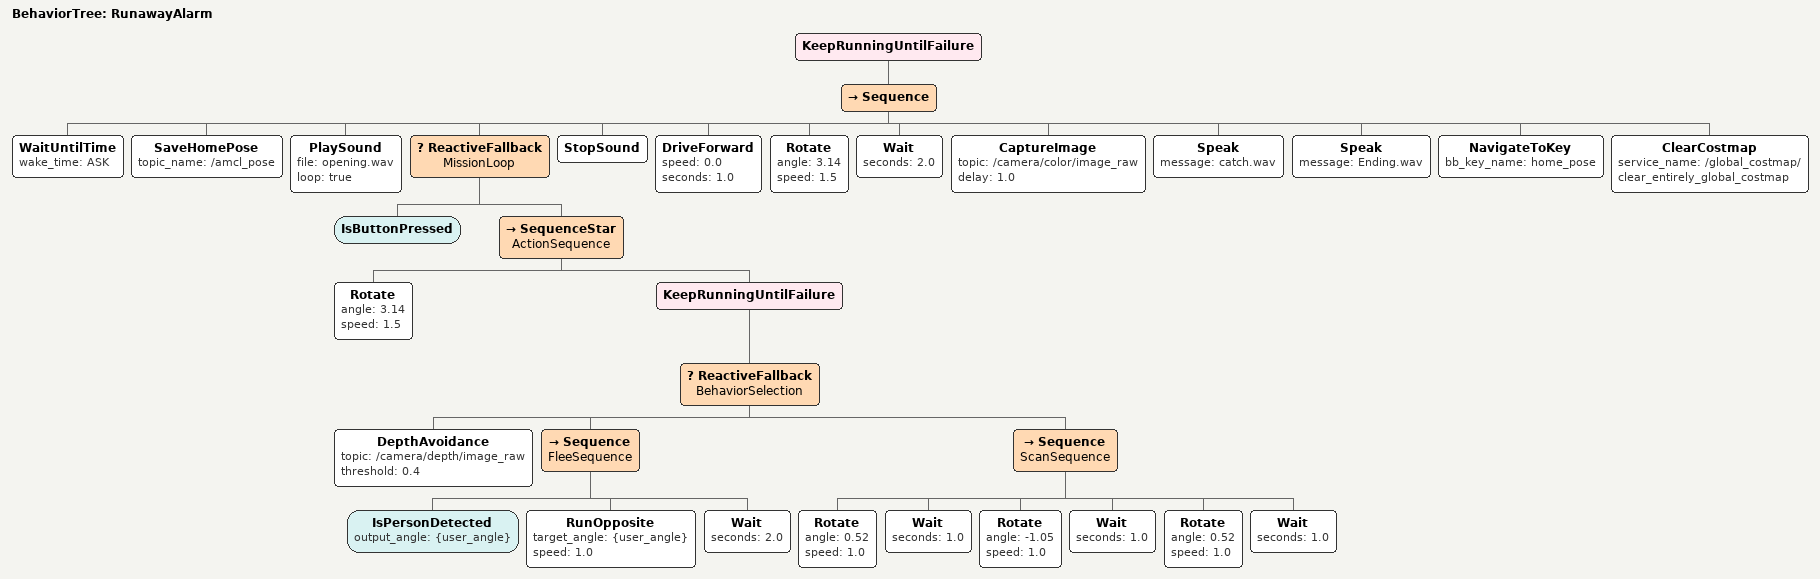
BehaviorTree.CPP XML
<root BTCPP_format="4" main_tree_to_execute="RunawayAlarm">
    <BehaviorTree ID="RunawayAlarm">
        <KeepRunningUntilFailure>
            <Sequence>
                <!--  1. Wait for Alarm Time (Ask UI first)  -->
                <WaitUntilTime wake_time="ASK"/>
                <!--  2. Save Start Position (After time is reached, before alarm)  -->
                <SaveHomePose topic_name="/amcl_pose"/>
                <!--  2. Start Alarm Sound  -->
                <!--  3. Alarm Triggered  -->
                <PlaySound file="opening.wav" loop="true"/>
                <!--  Global Loop with Stop Interrupt  -->
                <ReactiveFallback name="MissionLoop">
                    <!--  Priority 1: Stop Button (Checked every tick)  -->
                    <IsButtonPressed/>
                    <!--  Priority 2: Mission Sequence (Memory ensures Rotate runs once)  -->
                    <SequenceStar name="ActionSequence">
                        <!--  Step 1: Startup Check (Turn 180 -> Start Loop)  -->
                        <Rotate angle="3.14" speed="1.5"/>
                        <!--  Step 2: Main Behavior Loop  -->
                        <KeepRunningUntilFailure>
                            <ReactiveFallback name="BehaviorSelection">
                                <!--  Priority 1: Depth Avoidance (Safety)  -->
                                <DepthAvoidance topic="/camera/depth/image_raw" threshold="0.4"/>
                                <!--  Priority 2: Flee Behavior (If Person Detected)  -->
                                <Sequence name="FleeSequence">
                                    <IsPersonDetected output_angle="{user_angle}"/>
                                    <RunOpposite target_angle="{user_angle}" speed="1.0"/>
                                    <Wait seconds="2.0"/>
                                </Sequence>
                                <!--  Priority 2: Wait (Sentinel Mode) instead of Wander  -->
                                <!--  User Requirement: "Wait until they come"  -->
                                <!--  Priority 2: Scan Mode (Left 30, Right 30)  -->
                                <Sequence name="ScanSequence">
                                    <Rotate angle="0.52" speed="1.0"/>
                                    <!--  Left 30  -->
                                    <Wait seconds="1.0"/>
                                    <Rotate angle="-1.05" speed="1.0"/>
                                    <!--  Right 60 (to -30)  -->
                                    <Wait seconds="1.0"/>
                                    <Rotate angle="0.52" speed="1.0"/>
                                    <!--  Center  -->
                                    <Wait seconds="1.0"/>
                                </Sequence>
                            </ReactiveFallback>
                        </KeepRunningUntilFailure>
                    </SequenceStar>
                </ReactiveFallback>
                <!--  4. Cleanup & Capture  -->
                <StopSound/>
                <!--  Force Stop (1.0s) to kill momentum before turning  -->
                <DriveForward speed="0.0" seconds="1.0"/>

                <!--  Turn to face user/room and Capture Memory  -->
                <Rotate angle="3.14" speed="1.5"/>
                <Wait seconds="2.0"/>
                <CaptureImage topic="/camera/color/image_raw" delay="1.0"/>
                <Speak message="catch.wav"/>
                <Speak message="Ending.wav"/>
                <!--  5. Return to Start Position  -->
                <NavigateToKey bb_key_name="home_pose"/>
                <!--  6. Reset Environment (Clear Costmap)  -->
                <ClearCostmap service_name="/global_costmap/clear_entirely_global_costmap"/>
            </Sequence>
        </KeepRunningUntilFailure>
    </BehaviorTree>
</root>
